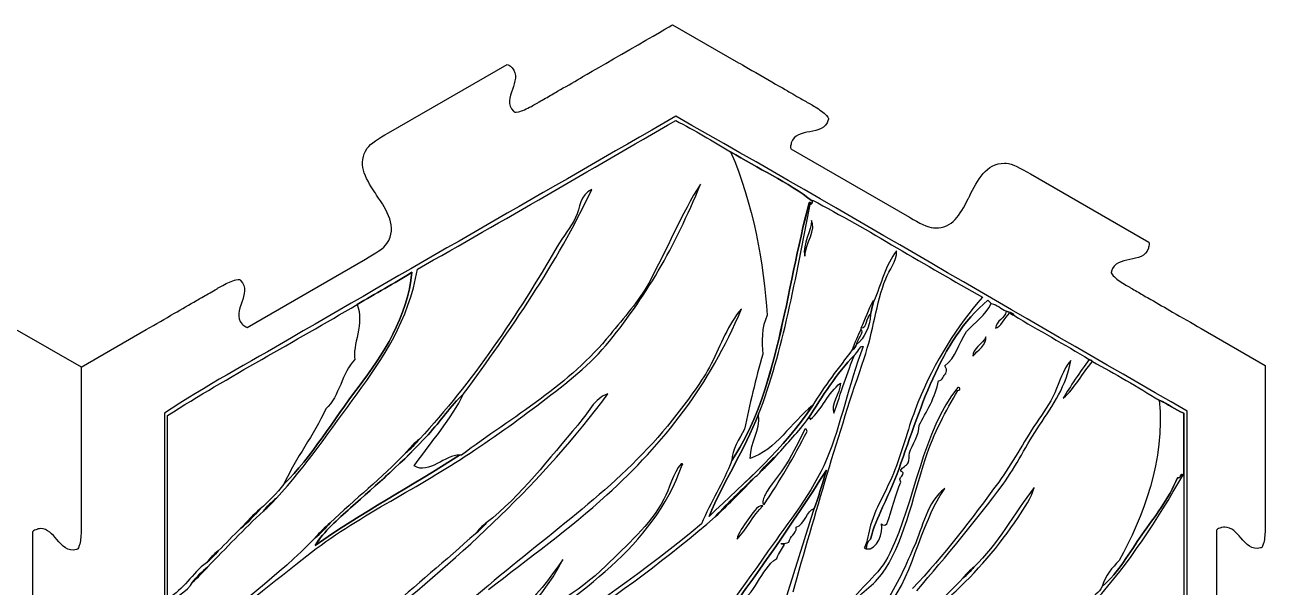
# Model space of a CAD drawing. Extents: x 6 to 396, y 3 to 221.
# Drawn here: x 192.7 to 388.7, y 130.7 to 219.7 of the extents above; entities that cross this region are included whole.
import ezdxf

# ---------------------------------------------------------------- set-up
doc = ezdxf.new("R2010")
doc.units = 0
doc.layers.get('0').update_dxf_attribs({"linetype": 'CONTINUOUS'})

msp = doc.modelspace()

# ---------------------------------------------------------------- linework, layer by layer
at = {"color": 1}
for points in [[(295.02975, 219.6705), (305.44275, 213.67875)], [(250.14825, 202.6095), (250.14975, 202.60875), (268.86375, 213.41325)], [(313.71375, 200.043), (332.43825, 189.23325), (332.43675, 189.23325)], [(351.552, 196.0845), (351.5625, 196.07775), (351.5595, 196.07775), (370.263, 185.28075), (370.2645, 185.2815)], [(227.802, 171.81975), (246.513, 182.625), (246.5145, 182.62425)], [(191.45475, 171.40425), (191.45625, 171.4035), (191.45625, 171.399), (201.56475, 165.558)], [(201.5625, 165.5505), (211.85325, 171.477), (211.85775, 171.47625), (211.8585, 171.47625)], [(378.53475, 171.6465), (378.53625, 171.64575), (378.53625, 171.64125), (388.64475, 165.80025)], [(388.64175, 165.7935), (388.64025, 165.7935)]]:
    msp.add_lwpolyline(points, dxfattribs=at)
at = {"color": 7}
for points in [[(295.5165, 205.19775)], [(340.083, 162.33225)], [(215.229, 157.9095)], [(293.646, 144.642)], [(333.1095, 136.9875)], [(277.656, 135.11625)], [(340.9335, 132.22425)]]:
    msp.add_lwpolyline(points, close=True, dxfattribs=at)
at = {"color": 5}
for points in [[(317.1195, 191.76)], [(315.92925, 183.08475)], [(324.774, 171.6885)], [(324.774, 171.51825)], [(346.0365, 171.6885)], [(344.505, 170.32725)], [(244.827, 166.755)], [(361.3455, 166.4145)], [(316.779, 157.22925)], [(375.804, 158.25075)], [(316.269, 155.35875)], [(252.82125, 151.956)], [(307.254, 151.10625)], [(311.5065, 151.61625)], [(254.1825, 149.91525)], [(308.1045, 148.21425)], [(232.40925, 144.81225)], [(306.9135, 141.4095)], [(226.797, 140.049)], [(263.87775, 139.19925)], [(328.00575, 140.72925)], [(238.533, 138.519)], [(221.3535, 134.60625)], [(221.523, 133.92525)], [(342.6345, 133.92525)]]:
    msp.add_lwpolyline(points, close=True, dxfattribs=at)
at = {"color": 2}
for points in [[(201.564, 165.5535), (201.55875, 153.49275), (201.5565, 153.49125)], [(388.64325, 165.79725), (388.63875, 153.7365), (388.63575, 153.735)], [(193.88625, 139.51425), (193.88475, 117.9045), (193.8795, 117.90825), (193.878, 117.9075)], [(194.7345, 139.9455), (194.7375, 139.93875)], [(380.96475, 139.75725), (380.96325, 118.1475), (380.95875, 118.15125), (380.9565, 118.1505)], [(381.81375, 140.1885), (381.81675, 140.18175)], [(197.745, 138.273), (197.75025, 138.2775)], [(384.82425, 138.516), (384.82875, 138.5205)]]:
    msp.add_lwpolyline(points, dxfattribs=at)
at = {"color": 1}
for points in [[(280.4655, 211.2495), (281.88225, 212.0715), (295.03275, 219.66975), (295.03275, 219.66975)], [(305.44275, 213.67875), (306.55575, 213.039), (312.30525, 209.72475), (313.4085, 209.0865)], [(268.86375, 213.41325), (269.145, 213.36375), (269.3685, 213.14925), (269.51625, 213.0075)], [(269.51625, 213.0075), (269.57625, 212.94975), (269.62575, 212.904), (269.658, 212.8875)], [(269.658, 212.8875), (270.558, 211.87575), (270.12975, 210.6435), (269.718, 209.451)], [(276.846, 209.15625), (278.03325, 209.84025), (279.2685, 210.55725), (280.4655, 211.2495)], [(269.718, 209.451), (269.2995, 208.23825), (268.8645, 206.9835), (269.8845, 206.00475)], [(273.94425, 207.486), (274.59825, 207.86175), (275.27475, 208.25175), (275.90025, 208.6125)], [(275.90025, 208.6125), (276.234, 208.80375), (276.55275, 208.9875), (276.846, 209.15625)], [(313.4085, 209.0865), (313.79475, 208.86225), (314.22525, 208.61325), (314.6745, 208.353)], [(314.6745, 208.353), (315.207, 208.04475), (315.765, 207.7215), (316.308, 207.40575)], [(269.8845, 206.00475), (269.90625, 206.00175), (269.91675, 205.986), (269.931, 205.965)], [(269.931, 205.965), (269.9745, 205.899), (270.0435, 205.7865), (270.6495, 205.90875)], [(270.6495, 205.90875), (271.27875, 206.03625), (271.95525, 206.37525), (272.712, 206.77275)], [(272.712, 206.77275), (272.98575, 206.916), (273.23625, 207.066), (273.5025, 207.22575)], [(273.5025, 207.22575), (273.64425, 207.3105), (273.7905, 207.39825), (273.94425, 207.486)], [(316.308, 207.40575), (316.45725, 207.3195), (316.605, 207.2385), (316.74675, 207.15975)], [(316.74675, 207.15975), (317.01975, 207.0075), (317.27775, 206.86425), (317.54175, 206.69775)], [(317.54175, 206.69775), (318.264, 206.24025), (318.8955, 205.82325), (319.3215, 205.3425)], [(319.62, 204.63225), (319.28175, 203.2605), (317.9775, 203.00925), (316.7175, 202.7655)], [(319.3215, 205.3425), (319.72725, 204.882), (319.66575, 204.7635), (319.6305, 204.6915)], [(319.6305, 204.6915), (319.62, 204.66975), (319.611, 204.65325), (319.62, 204.63225)], [(246.7785, 200.15625), (247.269, 200.9085), (248.595, 201.71175), (250.14825, 202.6095)], [(316.7175, 202.7655), (315.47775, 202.52625), (314.19825, 202.27875), (313.77075, 200.994)], [(248.0055, 193.116), (246.348, 195.6195), (245.2035, 197.72775), (246.7785, 200.15625)], [(313.7385, 200.81475), (313.689, 200.61525), (313.6155, 200.31375), (313.71375, 200.043)], [(313.77075, 200.994), (313.77375, 200.958), (313.75725, 200.895), (313.7385, 200.81475)], [(341.922, 192.5385), (343.19775, 195.1185), (344.51775, 197.78475), (347.472, 197.78475)], [(347.472, 197.78475), (347.55825, 197.78475), (347.646, 197.7825), (347.736, 197.778)], [(347.736, 197.778), (348.62925, 197.73075), (349.992, 196.98225), (351.552, 196.0845)], [(248.256, 192.74025), (248.17125, 192.8655), (248.088, 192.99), (248.0055, 193.116)], [(249.8895, 185.0805), (251.60175, 187.72125), (249.90075, 190.27275), (248.256, 192.74025)], [(336.5295, 187.53825), (339.21375, 187.53825), (340.4265, 189.534), (341.71875, 192.12975)], [(341.71875, 192.12975), (341.787, 192.2655), (341.85675, 192.402), (341.922, 192.5385)], [(332.43675, 189.23325), (333.987, 188.33775), (335.34225, 187.5945), (336.2355, 187.54575)], [(336.2355, 187.54575), (336.33525, 187.5405), (336.43425, 187.53825), (336.5295, 187.53825)], [(246.5145, 182.62425), (248.0715, 183.52275), (249.39825, 184.32825), (249.8895, 185.0805)], [(370.206, 184.323), (369.78, 183.03375), (368.49675, 182.7855), (367.257, 182.54625)], [(370.23975, 184.5), (370.2195, 184.422), (370.206, 184.359), (370.206, 184.323)], [(370.2645, 185.2815), (370.36575, 185.00625), (370.29, 184.701), (370.23975, 184.5)], [(367.257, 182.54625), (365.997, 182.30325), (364.698, 182.052), (364.36125, 180.68625)], [(364.3485, 180.624), (364.3125, 180.55425), (364.2525, 180.438), (364.6575, 179.9805)], [(364.36125, 180.68625), (364.36875, 180.66525), (364.35975, 180.6465), (364.3485, 180.624)], [(223.13775, 177.99525), (223.4115, 178.1595), (223.671, 178.31475), (223.953, 178.4625)], [(223.953, 178.4625), (224.70825, 178.85925), (225.38325, 179.19825), (226.014, 179.32575)], [(226.014, 179.32575), (226.6125, 179.44725), (226.683, 179.33775), (226.72575, 179.27175)], [(226.72575, 179.27175), (226.7385, 179.2515), (226.7505, 179.2335), (226.77225, 179.2305)], [(226.77225, 179.2305), (227.78775, 178.2555), (227.3535, 177.003), (226.93575, 175.79175)], [(364.6575, 179.9805), (365.07975, 179.5005), (365.71275, 179.0835), (366.435, 178.6275)], [(366.435, 178.6275), (366.70275, 178.45725), (366.966, 178.311), (367.24575, 178.15575)], [(219.819, 176.07825), (220.07625, 176.226), (220.353, 176.38575), (220.64025, 176.55225)], [(220.64025, 176.55225), (221.289, 176.92575), (222.024, 177.3495), (222.72375, 177.74925)], [(222.72375, 177.74925), (222.86475, 177.8325), (223.0035, 177.91575), (223.13775, 177.99525)], [(367.24575, 178.15575), (367.383, 178.08), (367.52475, 178.00125), (367.668, 177.91875)], [(367.668, 177.91875), (368.2965, 177.55425), (368.94525, 177.17775), (369.55125, 176.82675)], [(369.55125, 176.82675), (369.90975, 176.619), (370.2525, 176.421), (370.56675, 176.2395)], [(216.3, 174.0435), (217.4625, 174.717), (218.664, 175.41375), (219.819, 176.07825)], [(226.93575, 175.79175), (226.52325, 174.59775), (226.09425, 173.36325), (226.99875, 172.34775)], [(370.56675, 176.2395), (371.697, 175.5855), (372.8775, 174.9075), (374.019, 174.25125)], [(211.8585, 171.47625), (213.35175, 172.33425), (214.851, 173.20275), (216.3, 174.0435)], [(374.019, 174.25125), (375.49425, 173.40225), (377.019, 172.524), (378.53475, 171.6465)], [(226.99875, 172.34775), (227.031, 172.33125), (227.07825, 172.28625), (227.139, 172.22925)], [(227.139, 172.22925), (227.28825, 172.08525), (227.514, 171.86925), (227.802, 171.81975)], [(201.55875, 165.55725), (201.55725, 165.5565), (201.5565, 165.55425), (201.558, 165.552)], [(201.558, 165.552), (201.55875, 165.55125), (201.55875, 165.5505), (201.56025, 165.5505)], [(201.5625, 165.55125), (201.56175, 165.55125), (201.561, 165.55125), (201.56025, 165.55125)], [(201.56025, 165.5505), (201.561, 165.5505), (201.56175, 165.5505), (201.5625, 165.5505)], [(201.56475, 165.55275), (201.56475, 165.552), (201.564, 165.55125), (201.5625, 165.55125)], [(201.56475, 165.558), (201.5655, 165.55725), (201.56625, 165.555), (201.56475, 165.55275)], [(388.64475, 165.795), (388.64475, 165.79425), (388.64325, 165.7935), (388.64175, 165.7935)], [(388.64475, 165.80025), (388.64475, 165.79875), (388.64625, 165.79725), (388.64475, 165.795)]]:
    msp.add_open_spline(points, degree=3, dxfattribs=at)
at = {"color": 7}
for points in [[(295.5165, 205.19775), (275.2665, 193.5045), (254.838, 181.8285), (234.79125, 170.157)], [(254.69325, 181.04175), (268.43775, 188.72925), (281.85675, 196.74375), (295.5165, 204.51525)], [(376.31475, 158.5905), (349.29075, 174.03225), (322.6455, 189.8595), (295.5165, 205.19775)], [(295.5165, 204.51525), (298.554, 203.016), (301.3155, 201.24225), (304.19175, 199.5825)], [(304.19175, 199.5825), (308.463, 196.935), (313.25625, 194.811), (317.1195, 191.75775)], [(284.46, 168.9645), (290.65275, 176.34525), (295.407, 184.55325), (299.4285, 194.4795)], [(299.4285, 194.4795), (296.49075, 189.9165), (294.045, 183.975), (291.26325, 178.83)], [(262.005, 161.30925), (269.38275, 171.4515), (276.64575, 181.71), (282.2475, 193.62825)], [(282.2475, 193.62825), (280.365, 192.80175), (280.42575, 190.72725), (279.696, 189.2055)], [(316.61175, 191.589), (312.89775, 177.612), (311.53425, 161.2845), (304.36425, 150.76425)], [(308.61675, 158.079), (312.47475, 167.99925), (314.47425, 179.778), (316.78125, 191.2485)], [(316.78125, 191.2485), (316.97175, 191.4585), (316.929, 191.598), (316.61175, 191.589)], [(317.1195, 191.75775), (317.1195, 191.81325), (317.1195, 191.871), (317.1195, 191.92725)], [(317.1195, 191.92725), (325.911, 187.3365), (334.983, 181.55475), (343.995, 176.61825)], [(279.696, 189.2055), (278.94975, 187.65075), (277.71675, 186.1785), (276.80475, 184.61325)], [(276.80475, 184.61325), (270.50925, 173.81625), (263.34225, 163.0455), (255.0315, 154.1655)], [(330.39, 183.93525), (328.70625, 181.76325), (327.96825, 178.64475), (326.81775, 175.94025)], [(328.689, 179.5125), (329.2095, 180.8595), (330.50775, 182.256), (330.39, 183.93525)], [(245.16675, 161.30925), (249.26625, 166.9215), (253.31325, 172.8915), (254.69325, 181.04175)], [(245.16675, 175.43025), (248.03325, 177.15675), (251.05575, 178.72725), (253.842, 180.5325)], [(253.842, 180.5325), (253.0905, 173.391), (249.32925, 167.57775), (245.337, 162.33225)], [(291.26325, 178.83), (289.7505, 176.03025), (287.253, 173.30175), (285.1395, 170.66475)], [(325.28625, 166.92525), (326.721, 171.10875), (327.17925, 175.60875), (328.689, 179.5125)], [(343.995, 176.61825), (340.07025, 172.131), (336.38175, 166.41825), (333.789, 159.948)], [(215.229, 157.9095), (224.93325, 164.025), (235.227, 169.551), (245.16675, 175.43025)], [(284.63025, 145.32075), (293.658, 153.51975), (300.83475, 162.6015), (305.89275, 174.7485)], [(305.89275, 174.7485), (303.76575, 172.317), (302.67975, 169.0875), (301.12875, 166.07325)], [(326.81775, 175.94025), (326.58825, 175.28025), (326.36475, 174.23175), (326.30775, 173.8995)], [(330.38775, 148.3815), (334.19775, 158.71575), (337.05225, 169.656), (344.84625, 176.10825)], [(344.84625, 176.10825), (345.012, 175.93425), (345.183, 175.76325), (345.35625, 175.5975)], [(345.35625, 175.5975), (346.389, 175.44075), (346.84575, 174.7065), (347.7375, 174.40725)], [(326.30775, 173.8995), (326.13225, 171.74925), (325.38225, 170.17575), (324.096, 169.1355)], [(347.7375, 174.40725), (348.105, 174.1515), (348.795, 174.2175), (348.92775, 173.727)], [(348.92775, 173.727), (352.84575, 171.351), (356.9355, 169.14675), (360.83475, 166.75275)], [(285.1395, 170.66475), (278.8275, 162.78825), (269.80875, 157.71975), (261.666, 151.614)], [(234.79125, 170.157), (228.063, 166.23975), (221.199, 162.53325), (214.719, 158.25075)], [(273.573, 159.43875), (277.5735, 162.47925), (281.43075, 165.354), (284.46, 168.9645)], [(325.1145, 168.795), (322.77525, 162.5895), (321.6765, 156.537), (319.33125, 150.9345)], [(324.096, 169.1355), (323.92425, 168.79725), (323.802, 168.4095), (323.41575, 168.28575)], [(323.75325, 167.4345), (324.2295, 167.75775), (324.64875, 169.0275), (325.1145, 168.795)], [(314.0595, 130.01325), (317.48475, 142.10175), (321.255, 155.16825), (325.28625, 166.92525)], [(316.43925, 157.39875), (318.69525, 160.92675), (320.892, 164.5125), (323.75325, 167.4345)], [(323.41575, 168.28575), (321.25575, 165.399), (319.01925, 162.58875), (317.12175, 159.44025)], [(360.83475, 166.75275), (360.97275, 166.6065), (361.3005, 166.6515), (361.3455, 166.4115)], [(301.12875, 166.07325), (299.6685, 163.23225), (297.61425, 160.59825), (295.686, 158.07825)], [(353.01225, 156.378), (355.119, 159.4815), (357.27075, 162.669), (357.945, 166.58475)], [(357.945, 166.58475), (356.62875, 165.08775), (356.16225, 163.1955), (355.39425, 161.48175)], [(361.3455, 166.4115), (364.9515, 164.46225), (368.48625, 162.43875), (371.892, 160.2885)], [(232.40925, 144.81), (237.14175, 149.95425), (241.03875, 155.65875), (245.16675, 161.30925)], [(245.337, 162.33225), (241.37925, 157.13025), (238.0125, 151.38225), (233.60025, 147.02325)], [(248.39775, 125.079), (261.85575, 135.831), (274.5015, 147.396), (284.799, 161.31)], [(256.392, 154.84575), (258.33225, 156.9675), (259.9365, 159.408), (262.005, 161.30925)], [(284.799, 161.31), (282.72225, 160.662), (281.55825, 158.13675), (280.0365, 156.3765)], [(340.083, 162.33225), (334.455, 155.43225), (333.396, 144.45975), (329.367, 136.13625)], [(334.98, 151.1055), (336.27975, 155.12025), (338.24175, 158.66025), (340.083, 161.8215)], [(340.4235, 161.99175), (340.404, 162.1995), (340.37325, 162.39525), (340.083, 162.33225)], [(340.083, 161.8215), (340.254, 161.8215), (340.2855, 161.9595), (340.4235, 161.99175)], [(355.39425, 161.48175), (354.612, 159.7365), (353.586, 158.34225), (352.50225, 156.71925)], [(261.49575, 150.93375), (265.5855, 153.5895), (269.697, 156.4935), (273.573, 159.43875)], [(317.12175, 159.44025), (312.624, 152.65425), (306.5505, 147.44475), (300.792, 141.9195)], [(333.789, 159.948), (332.5425, 156.837), (331.56525, 153.25275), (330.387, 149.913)], [(371.892, 160.2885), (373.3515, 159.7635), (374.322, 158.7495), (375.80325, 158.24775)], [(214.719, 158.25075), (214.719, 127.2915), (214.719, 96.3345), (214.719, 65.376)], [(215.22825, 128.99175), (215.229, 138.6315), (215.229, 148.2705), (215.229, 157.9095)], [(295.686, 158.07825), (287.92875, 147.939), (277.6845, 140.82075), (267.789, 132.56325)], [(300.792, 141.9195), (303.147, 147.5595), (306.327, 152.37375), (308.61675, 158.079)], [(311.5065, 151.6155), (313.188, 153.5055), (314.922, 155.34375), (316.43925, 157.39875)], [(375.80325, 158.24775), (375.80325, 154.95825), (375.80325, 151.6695), (375.80325, 148.3815)], [(376.31475, 65.0355), (376.31475, 96.2205), (376.31475, 127.4055), (376.31475, 158.5905)], [(244.14525, 143.2785), (248.229, 146.94375), (252.58275, 150.6795), (256.392, 154.84575)], [(280.0365, 156.3765), (275.52375, 151.16175), (271.12125, 145.23075), (265.578, 140.898)], [(352.50225, 156.71925), (350.4315, 153.61725), (348.73275, 150.34875), (346.54875, 147.363)], [(347.229, 147.02325), (349.3515, 149.90775), (350.913, 153.2865), (353.01225, 156.378)], [(255.0315, 154.1655), (254.36625, 153.357), (253.629, 152.61975), (252.8205, 151.95375)], [(236.49075, 135.114), (244.3095, 141.44775), (253.3965, 145.674), (261.49575, 150.93375)], [(261.3255, 151.614), (253.84125, 146.73825), (245.75625, 142.4625), (238.5315, 137.325)], [(252.8205, 151.95375), (249.111, 148.00875), (244.80675, 144.65775), (240.9135, 140.89725)], [(261.666, 151.614), (261.55275, 151.614), (261.43875, 151.614), (261.3255, 151.614)], [(308.95425, 149.064), (309.73425, 149.98575), (310.584, 150.83625), (311.5065, 151.6155)], [(319.33125, 150.9345), (317.1045, 145.617), (313.3395, 141.05175), (310.146, 136.476)], [(328.005, 132.73425), (331.51425, 137.4015), (332.925, 144.7605), (334.98, 151.1055)], [(270.1725, 122.18925), (279.93975, 129.828), (291.85875, 136.791), (296.538, 150.08475)], [(283.43925, 101.2665), (296.42325, 116.23575), (308.4465, 132.16575), (319.3305, 149.23425)], [(296.36775, 150.255), (295.0545, 148.7175), (294.52575, 146.26725), (293.646, 144.642)], [(296.538, 150.08475), (296.7165, 150.0945), (296.67225, 150.303), (296.36775, 150.255)], [(304.36425, 150.76425), (303.01575, 147.18), (301.0245, 144.2385), (299.601, 140.7285)], [(308.1045, 148.2135), (308.46, 148.42425), (308.7435, 148.7085), (308.95425, 149.064)], [(319.3305, 149.23425), (318.663, 147.12375), (318.0915, 144.9165), (317.28975, 142.94025)], [(330.387, 149.913), (329.2305, 146.63175), (327.189, 143.6025), (326.30475, 140.55675)], [(375.63525, 148.38525), (375.27675, 149.001), (375.3405, 147.79275), (374.7855, 148.04475)], [(233.60025, 147.02325), (232.53375, 145.53825), (231.1905, 144.33), (229.8585, 143.1105)], [(301.8105, 141.9195), (303.83775, 144.0885), (305.9355, 146.1855), (308.1045, 148.2135)], [(326.3055, 138.34575), (327.16875, 141.81375), (329.1225, 144.951), (330.38775, 148.3815)], [(346.54875, 147.363), (342.27525, 141.52125), (337.866, 135.723), (332.9415, 130.52325)], [(333.62175, 130.18275), (338.268, 135.6825), (342.924, 141.16875), (347.229, 147.02325)], [(361.85775, 128.65275), (367.16925, 134.511), (371.53575, 141.315), (375.63525, 148.38525)], [(374.7855, 148.04475), (373.4175, 144.702), (371.184, 141.873), (369.1725, 139.029)], [(375.80325, 148.3815), (375.80325, 123.2055), (375.80325, 98.0325), (375.80325, 72.8565)], [(265.91925, 130.35225), (272.2005, 135.26475), (278.7945, 140.022), (284.63025, 145.32075)], [(328.17675, 126.6105), (333.00675, 131.72025), (333.89475, 140.484), (338.04225, 146.34225)], [(338.04225, 146.34225), (335.196, 144.27825), (334.578, 140.26875), (333.1095, 136.9875)], [(352.16025, 146.514), (348.948, 142.35675), (346.41225, 137.51925), (342.6345, 133.92675)], [(349.60875, 141.75075), (350.61675, 143.256), (351.71625, 144.81), (352.16025, 146.514)], [(229.8585, 143.1105), (228.90825, 142.01925), (227.8875, 140.9985), (226.79625, 140.04825)], [(230.36775, 142.7685), (230.97675, 143.51925), (231.65775, 144.20025), (232.40925, 144.81)], [(238.5315, 137.325), (239.9535, 139.61325), (242.0985, 141.44325), (244.14525, 143.2785)], [(293.646, 144.642), (291.3825, 140.46225), (287.83875, 137.44725), (284.46075, 134.0955)], [(221.52225, 133.923), (224.45775, 136.88475), (227.283, 139.956), (230.36775, 142.7685)], [(255.03225, 106.02825), (269.48625, 119.1315), (287.163, 129.01125), (301.8105, 141.9195)], [(317.28975, 142.94025), (312.81525, 128.5905), (308.47125, 114.11025), (302.66025, 101.09625)], [(339.06225, 129.50325), (343.0245, 133.03425), (346.66425, 137.35425), (349.60875, 141.75075)], [(226.79625, 140.04825), (225.53775, 138.9255), (224.4555, 137.62575), (223.224, 136.476)], [(263.877, 139.19775), (254.46975, 130.79325), (244.812, 123.0105), (235.641, 114.363)], [(240.9135, 140.89725), (240.19125, 140.0325), (239.397, 139.239), (238.53225, 138.516)], [(299.601, 140.7285), (282.23925, 126.22575), (261.46875, 115.131), (246.5295, 98.2035)], [(265.578, 140.898), (265.08225, 140.25975), (264.51525, 139.69275), (263.877, 139.19775)], [(326.30475, 140.55675), (325.91775, 139.224), (325.896, 138.09075), (325.284, 136.98525)], [(238.53225, 138.516), (232.7775, 132.59025), (225.9675, 127.7205), (219.822, 122.187)], [(325.6245, 136.815), (325.68, 137.2755), (325.72725, 137.99625), (326.3055, 138.34575)], [(369.1725, 139.029), (367.188, 136.227), (365.56575, 133.04625), (362.87775, 130.86375)], [(223.224, 136.476), (222.67125, 135.7815), (222.048, 135.1575), (221.35275, 134.60475)], [(310.146, 136.476), (305.28, 129.5055), (300.396, 122.80725), (295.0065, 116.23425)], [(329.367, 136.13625), (327.6255, 132.54075), (324.57525, 130.69725), (322.56225, 127.63125)], [(325.284, 136.98525), (325.422, 136.953), (325.4535, 136.81425), (325.6245, 136.815)], [(333.1095, 136.9875), (331.6065, 133.6275), (330.141, 130.3185), (328.176, 127.63125)], [(221.35275, 134.60475), (219.10425, 132.9405), (217.80825, 130.3245), (215.22825, 128.99175)], [(219.141, 131.54175), (219.864, 132.40725), (220.6575, 133.20075), (221.52225, 133.923)], [(219.82125, 121.16625), (224.89875, 126.24375), (231.14925, 130.78725), (236.49075, 135.114)], [(241.0845, 103.30725), (251.97075, 114.53475), (270.138, 119.95425), (277.656, 135.11625)], [(277.656, 135.11625), (273.53175, 128.9385), (268.51425, 123.9315), (262.347, 119.80725)], [(284.46075, 134.0955), (280.1295, 129.79875), (274.41225, 127.21725), (270.1725, 122.18925)], [(342.6345, 133.92675), (342.1395, 133.28775), (341.57175, 132.72075), (340.9335, 132.22425)], [(215.22825, 127.62975), (215.6835, 129.036), (218.63025, 130.0275), (219.141, 131.54175)], [(267.789, 132.56325), (262.8045, 128.40375), (257.733, 124.19775), (252.30975, 120.65625)], [(340.9335, 132.22425), (334.61175, 125.505), (327.41025, 119.6655), (320.5215, 113.514)], [(322.56225, 127.63125), (324.1395, 129.2985), (326.4915, 130.71975), (328.005, 132.73425)], [(362.87775, 130.86375), (362.46525, 129.8025), (361.3905, 129.40275), (360.837, 128.4825)]]:
    msp.add_open_spline(points, degree=3, dxfattribs=at)
at = {"color": 5}
for points in [[(317.1195, 191.76), (313.25625, 194.81325), (308.463, 196.93725), (304.19175, 199.58475)], [(304.19175, 199.58475), (307.7085, 191.63775), (309.44325, 181.68225), (309.975, 173.72925)], [(304.362, 150.765), (311.532, 161.28525), (312.89475, 177.61275), (316.6095, 191.58975)], [(316.6095, 191.58975), (316.92675, 191.59875), (316.9695, 191.45925), (316.779, 191.24925)], [(316.779, 191.24925), (316.99275, 191.319), (317.127, 191.469), (317.1195, 191.76)], [(316.94925, 188.69775), (317.0655, 187.12275), (315.4155, 185.04675), (315.92925, 183.08475)], [(315.92925, 183.08475), (316.038, 184.98825), (317.775, 187.50375), (316.94925, 188.69775)], [(253.84125, 180.53325), (251.055, 178.72725), (248.0325, 177.1575), (245.166, 175.431)], [(245.33625, 162.333), (249.3285, 167.5785), (253.089, 173.39175), (253.84125, 180.53325)], [(245.166, 175.431), (246.40125, 172.62975), (244.33425, 168.78225), (244.827, 166.755)], [(326.64525, 175.941), (325.97475, 174.56925), (325.37775, 173.12475), (324.774, 171.6885)], [(326.3055, 173.90025), (326.36175, 174.2325), (326.586, 175.281), (326.8155, 175.941)], [(326.8155, 175.941), (326.75925, 175.941), (326.70225, 175.941), (326.64525, 175.941)], [(344.84625, 176.10975), (337.0515, 169.6575), (334.19775, 158.718), (330.38775, 148.383)], [(341.44425, 171.177), (342.81675, 172.58175), (344.45625, 173.7225), (345.35625, 175.599)], [(345.35625, 175.599), (345.183, 175.76475), (345.012, 175.93575), (344.84625, 176.10975)], [(309.975, 173.72925), (309.078, 171.939), (309.05175, 169.39425), (309.29475, 167.6055)], [(324.774, 171.6885), (325.88475, 171.825), (325.55775, 173.3985), (326.3055, 173.90025)], [(347.7375, 174.4095), (347.574, 173.09925), (346.17, 173.02875), (346.0365, 171.6885)], [(346.0365, 171.6885), (346.821, 171.756), (347.51775, 173.3805), (348.2475, 174.06975)], [(348.92775, 173.72925), (348.795, 174.21975), (348.105, 174.153), (347.7375, 174.4095)], [(348.2475, 174.06975), (348.4995, 173.98125), (348.67575, 173.81775), (348.92775, 173.72925)], [(324.774, 171.51825), (324.276, 170.4855), (323.811, 169.419), (323.4135, 168.2865)], [(324.09375, 169.13625), (324.177, 169.89), (325.4325, 171.14175), (324.774, 171.51825)], [(338.0415, 165.7335), (339.7455, 167.10075), (340.20075, 169.119), (341.44425, 171.177)], [(323.4135, 168.2865), (323.79975, 168.41025), (323.922, 168.798), (324.09375, 169.13625)], [(344.505, 170.32725), (344.03025, 169.1955), (342.36975, 168.40725), (342.46425, 167.265)], [(342.46425, 167.265), (343.18575, 168.13425), (344.706, 169.10325), (344.505, 170.32725)], [(244.827, 166.755), (242.787, 164.6565), (242.3895, 160.914), (240.234, 158.93025)], [(309.29475, 167.6055), (308.124, 163.71675), (307.185, 159.52275), (306.40275, 155.6985)], [(323.754, 167.43525), (320.89275, 164.51325), (318.696, 160.9275), (316.44, 157.3995)], [(320.52225, 158.25), (321.54975, 161.328), (322.70475, 164.91375), (323.754, 167.43525)], [(360.83475, 166.75575), (359.4525, 164.84925), (357.76125, 162.345), (356.7525, 160.63125)], [(361.3455, 166.4145), (361.3005, 166.6545), (360.97275, 166.6095), (360.83475, 166.75575)], [(338.21175, 164.54325), (338.3175, 165.2025), (338.35275, 165.24375), (338.0415, 165.7335)], [(356.7525, 160.63125), (358.6095, 162.234), (359.742, 164.5605), (361.3455, 166.4145)], [(316.779, 157.22925), (318.66525, 158.85825), (319.5585, 161.481), (321.543, 163.0125)], [(321.543, 163.0125), (321.4965, 161.319), (319.84425, 159.54825), (320.52225, 158.25)], [(333.95925, 156.378), (335.0625, 158.328), (336.60975, 160.88175), (337.0215, 163.353)], [(337.0215, 163.353), (337.77825, 163.38975), (337.72125, 164.241), (338.21175, 164.54325)], [(233.5995, 147.024), (238.0125, 151.383), (241.3785, 157.131), (245.33625, 162.333)], [(254.1825, 149.91525), (256.824, 153.6045), (260.11425, 157.42725), (262.00725, 161.3115)], [(262.00725, 161.3115), (259.93875, 159.411), (258.3345, 156.96975), (256.39425, 154.848)], [(240.234, 158.93025), (238.266, 154.7175), (235.557, 151.24575), (233.5995, 147.024)], [(300.78975, 141.921), (306.54825, 147.44625), (312.62175, 152.65575), (317.1195, 159.44175)], [(317.1195, 159.44175), (313.7625, 156.843), (311.36925, 152.379), (307.254, 151.10625)], [(371.89275, 160.2915), (372.93825, 150.94875), (369.291, 141.67725), (365.59875, 134.94675)], [(375.804, 158.25075), (374.32275, 158.7525), (373.3515, 159.7665), (371.89275, 160.2915)], [(308.6145, 158.0805), (306.32475, 152.37525), (303.14475, 147.561), (300.78975, 141.921)], [(307.254, 151.10625), (307.37925, 153.9015), (308.886, 155.33025), (308.6145, 158.0805)], [(316.44, 157.3995), (316.65375, 157.437), (316.7865, 157.665), (316.779, 157.22925)], [(375.80475, 148.38525), (375.804, 151.6725), (375.804, 154.96125), (375.804, 158.25075)], [(256.39425, 154.848), (252.58575, 150.68175), (248.23125, 146.946), (244.1475, 143.28075)], [(306.40275, 155.6985), (305.52, 154.314), (304.46175, 152.38725), (304.362, 150.765)], [(309.465, 143.79225), (311.9355, 147.44475), (314.163, 151.34025), (316.269, 155.35875)], [(315.92925, 155.6985), (315.00225, 153.92175), (314.1195, 152.0595), (313.03725, 150.25575)], [(316.269, 155.35875), (316.2495, 155.5665), (316.218, 155.7615), (315.92925, 155.6985)], [(332.42775, 151.956), (332.8245, 153.3585), (334.06725, 154.737), (333.95925, 156.378)], [(252.82125, 151.956), (253.62975, 152.622), (254.367, 153.35925), (255.03225, 154.16775)], [(255.03225, 154.16775), (254.22525, 153.50175), (253.488, 152.7645), (252.82125, 151.956)], [(238.53375, 137.32725), (245.7585, 142.46475), (253.84275, 146.73975), (261.32775, 151.61625)], [(261.32775, 151.61625), (259.17075, 151.75875), (256.5315, 148.464), (254.1825, 149.91525)], [(311.5065, 151.61625), (310.58475, 150.837), (309.73425, 149.9865), (308.95425, 149.06475)], [(308.95425, 149.06475), (309.87675, 149.84475), (310.72725, 150.6945), (311.5065, 151.61625)], [(332.2575, 150.42525), (332.48325, 150.8805), (332.2875, 151.45875), (332.42775, 151.956)], [(319.33125, 149.23425), (308.4465, 132.16575), (296.42325, 116.23575), (283.44, 101.2665)], [(313.03725, 150.25575), (311.96925, 148.47525), (310.42275, 146.8875), (309.6345, 145.323)], [(317.2905, 142.94025), (318.09225, 144.9165), (318.6645, 147.123), (319.33125, 149.23425)], [(331.40775, 148.554), (331.61925, 148.98975), (330.96225, 148.9845), (331.06725, 149.23425)], [(331.06725, 149.23425), (331.26075, 149.694), (332.0205, 149.9445), (332.2575, 150.42525)], [(374.78475, 148.04475), (375.33975, 147.79275), (375.276, 149.001), (375.6345, 148.38525)], [(308.1045, 148.21425), (305.9355, 146.18625), (303.83775, 144.08925), (301.8105, 141.92025)], [(301.8105, 141.92025), (303.9795, 143.9475), (306.078, 146.04525), (308.1045, 148.21425)], [(330.38775, 148.383), (329.1225, 144.9525), (327.16875, 141.8145), (326.3055, 138.34725)], [(328.85625, 140.72925), (329.733, 143.04675), (330.2055, 145.398), (331.06725, 147.36375)], [(331.06725, 147.36375), (330.67425, 148.09125), (331.221, 148.17), (331.40775, 148.554)], [(369.17175, 139.029), (371.184, 141.87225), (373.41675, 144.702), (374.78475, 148.04475)], [(375.6345, 148.38525), (375.6915, 148.38525), (375.74775, 148.38525), (375.80475, 148.38525)], [(309.6345, 145.323), (309.4605, 144.97575), (309.03225, 144.07275), (309.465, 143.79225)], [(226.797, 140.049), (227.88825, 140.99925), (228.909, 142.01925), (229.85925, 143.11125)], [(229.85925, 143.11125), (228.7665, 142.16175), (227.74575, 141.141), (226.797, 140.049)], [(232.40925, 144.81225), (231.65775, 144.2025), (230.97675, 143.52225), (230.36775, 142.77075)], [(230.36775, 142.77075), (231.12, 143.37975), (231.80025, 144.06075), (232.40925, 144.81225)], [(244.1475, 143.28075), (242.10075, 141.44475), (239.95575, 139.6155), (238.53375, 137.32725)], [(305.2125, 138.348), (306.78225, 139.896), (307.70625, 142.0905), (309.29475, 143.62125)], [(309.29475, 143.62125), (308.34825, 143.676), (307.55625, 142.311), (306.9135, 141.4095)], [(314.568, 140.21925), (315.89175, 140.65575), (316.29225, 142.91625), (317.2905, 143.1105)], [(317.2905, 143.1105), (317.2905, 143.05425), (317.2905, 142.99725), (317.2905, 142.94025)], [(306.9135, 141.4095), (306.2025, 140.41275), (305.34825, 139.23975), (305.2125, 138.348)], [(238.533, 138.519), (239.39775, 139.24125), (240.192, 140.0355), (240.91425, 140.90025)], [(240.91425, 140.90025), (240.05025, 140.17725), (239.256, 139.383), (238.533, 138.519)], [(263.87775, 139.19925), (264.516, 139.69425), (265.083, 140.262), (265.57875, 140.8995)], [(265.57875, 140.8995), (264.9405, 140.40375), (264.37425, 139.83675), (263.87775, 139.19925)], [(313.37775, 137.83875), (313.5285, 138.87825), (314.589, 139.0095), (314.568, 140.21925)], [(325.6245, 136.8165), (327.3435, 136.443), (328.40025, 139.497), (328.00575, 140.72925)], [(328.00575, 140.72925), (328.22925, 140.511), (328.63275, 140.511), (328.85625, 140.72925)], [(311.50725, 135.2865), (311.7675, 136.16025), (312.33525, 136.7265), (312.6975, 137.4975)], [(312.1875, 137.66775), (312.74025, 137.5695), (312.97875, 137.78325), (313.37775, 137.83875)], [(312.6975, 137.4975), (312.49725, 137.5245), (312.2145, 137.469), (312.1875, 137.66775)], [(326.3055, 138.34725), (325.72725, 137.99775), (325.68075, 137.277), (325.6245, 136.8165)], [(362.877, 130.86375), (365.56425, 133.04625), (367.18725, 136.22625), (369.17175, 139.029)], [(221.3535, 134.60625), (222.04875, 135.15825), (222.672, 135.783), (223.22475, 136.4775)], [(223.22475, 136.4775), (222.5295, 135.92475), (221.90625, 135.30075), (221.3535, 134.60625)], [(305.043, 128.14275), (308.30175, 129.42), (308.7255, 133.533), (311.50725, 135.2865)], [(221.523, 133.92525), (220.65825, 133.203), (219.86475, 132.4095), (219.14175, 131.544)], [(219.14175, 131.544), (220.0065, 132.26775), (220.8, 133.0605), (221.523, 133.92525)], [(342.6345, 133.92525), (341.99625, 133.4295), (341.43, 132.8625), (340.9335, 132.22425)], [(340.9335, 132.22425), (341.57175, 132.72075), (342.1395, 133.28775), (342.6345, 133.92525)], [(365.59875, 134.94675), (364.47375, 133.80375), (363.39, 132.61875), (362.877, 130.86375)]]:
    msp.add_open_spline(points, degree=3, dxfattribs=at)
at = {"color": 2}
for points in [[(201.55725, 165.5535), (201.55725, 165.55725), (201.564, 165.55725), (201.564, 165.5535)], [(388.63725, 165.79725), (388.63725, 165.801), (388.64325, 165.801), (388.64325, 165.79725)], [(201.5565, 153.49125), (201.55425, 151.76025), (201.5565, 150.0165), (201.5595, 148.33125)], [(388.63575, 153.735), (388.63425, 152.004), (388.63575, 150.26025), (388.63875, 148.575)], [(201.5595, 148.33125), (201.56175, 146.99775), (201.564, 145.61925), (201.56325, 144.2985)], [(388.63875, 148.575), (388.64175, 147.2415), (388.64325, 145.863), (388.64325, 144.54225)], [(201.56325, 144.2985), (201.56175, 143.87025), (201.56175, 143.3955), (201.561, 142.9005)], [(388.64025, 143.14425), (388.64025, 142.503), (388.63875, 141.84), (388.63725, 141.19125)], [(388.64325, 144.54225), (388.64175, 144.114), (388.64175, 143.63925), (388.64025, 143.14425)], [(201.561, 142.9005), (201.56025, 142.25925), (201.5595, 141.59625), (201.55725, 140.9475)], [(388.63725, 141.19125), (388.63725, 141.027), (388.64025, 140.865), (388.64325, 140.70975)], [(194.565, 139.87725), (194.36775, 139.82025), (194.07075, 139.734), (193.88625, 139.51425)], [(194.7375, 139.93875), (194.7075, 139.9185), (194.6445, 139.9005), (194.565, 139.87725)], [(195.17925, 139.99275), (195.0375, 139.99275), (194.88975, 139.977), (194.7345, 139.9455)], [(197.75025, 138.2775), (197.0175, 139.12125), (196.26375, 139.99275), (195.17925, 139.99275)], [(201.56025, 139.5255), (201.5265, 138.672), (201.4815, 137.916), (201.27825, 137.307)], [(201.55725, 140.9475), (201.558, 140.7825), (201.561, 140.62125), (201.56325, 140.466)], [(201.56325, 140.466), (201.5685, 140.1465), (201.57375, 139.84425), (201.56025, 139.5255)], [(381.645, 140.12025), (381.4455, 140.06325), (381.14925, 139.97775), (380.96475, 139.75725)], [(381.81675, 140.18175), (381.786, 140.16225), (381.723, 140.1435), (381.645, 140.12025)], [(382.25925, 140.23575), (382.116, 140.23575), (381.9675, 140.22), (381.81375, 140.1885)], [(384.82875, 138.5205), (384.09675, 139.365), (383.34375, 140.23575), (382.25925, 140.23575)], [(388.64025, 139.76925), (388.6065, 138.91575), (388.56075, 138.15975), (388.3575, 137.55075)], [(388.64325, 140.70975), (388.64775, 140.3895), (388.653, 140.088), (388.64025, 139.76925)], [(200.8125, 136.69425), (199.45275, 136.29975), (198.58575, 137.304), (197.745, 138.273)], [(201.27825, 137.307), (201.0825, 136.72425), (200.94825, 136.7175), (200.8695, 136.713)], [(387.89175, 136.93725), (386.532, 136.54275), (385.66575, 137.547), (384.82425, 138.516)], [(388.3575, 137.55075), (388.16175, 136.968), (388.02825, 136.9605), (387.948, 136.95675)], [(200.8695, 136.713), (200.844, 136.7115), (200.82675, 136.71075), (200.8125, 136.69425)], [(387.948, 136.95675), (387.924, 136.95525), (387.9045, 136.9545), (387.89175, 136.93725)]]:
    msp.add_open_spline(points, degree=3, dxfattribs=at)

doc.saveas('drawing.dxf')
